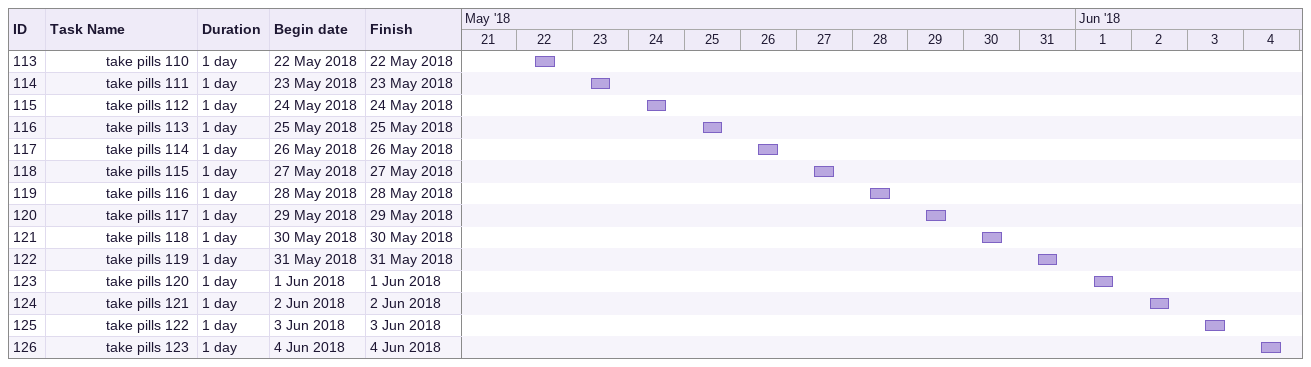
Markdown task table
| ID | Level | Task | Duration | Start | Finish |
|---|---|---|---|---|---|
| 113 | 4 | take pills 110 | 1d | 2018-05-22 | 2018-05-22 |
| 114 | 4 | take pills 111 | 1d | 2018-05-23 | 2018-05-23 |
| 115 | 4 | take pills 112 | 1d | 2018-05-24 | 2018-05-24 |
| 116 | 4 | take pills 113 | 1d | 2018-05-25 | 2018-05-25 |
| 117 | 4 | take pills 114 | 1d | 2018-05-26 | 2018-05-26 |
| 118 | 4 | take pills 115 | 1d | 2018-05-27 | 2018-05-27 |
| 119 | 4 | take pills 116 | 1d | 2018-05-28 | 2018-05-28 |
| 120 | 4 | take pills 117 | 1d | 2018-05-29 | 2018-05-29 |
| 121 | 4 | take pills 118 | 1d | 2018-05-30 | 2018-05-30 |
| 122 | 4 | take pills 119 | 1d | 2018-05-31 | 2018-05-31 |
| 123 | 4 | take pills 120 | 1d | 2018-06-01 | 2018-06-01 |
| 124 | 4 | take pills 121 | 1d | 2018-06-02 | 2018-06-02 |
| 125 | 4 | take pills 122 | 1d | 2018-06-03 | 2018-06-03 |
| 126 | 4 | take pills 123 | 1d | 2018-06-04 | 2018-06-04 |
